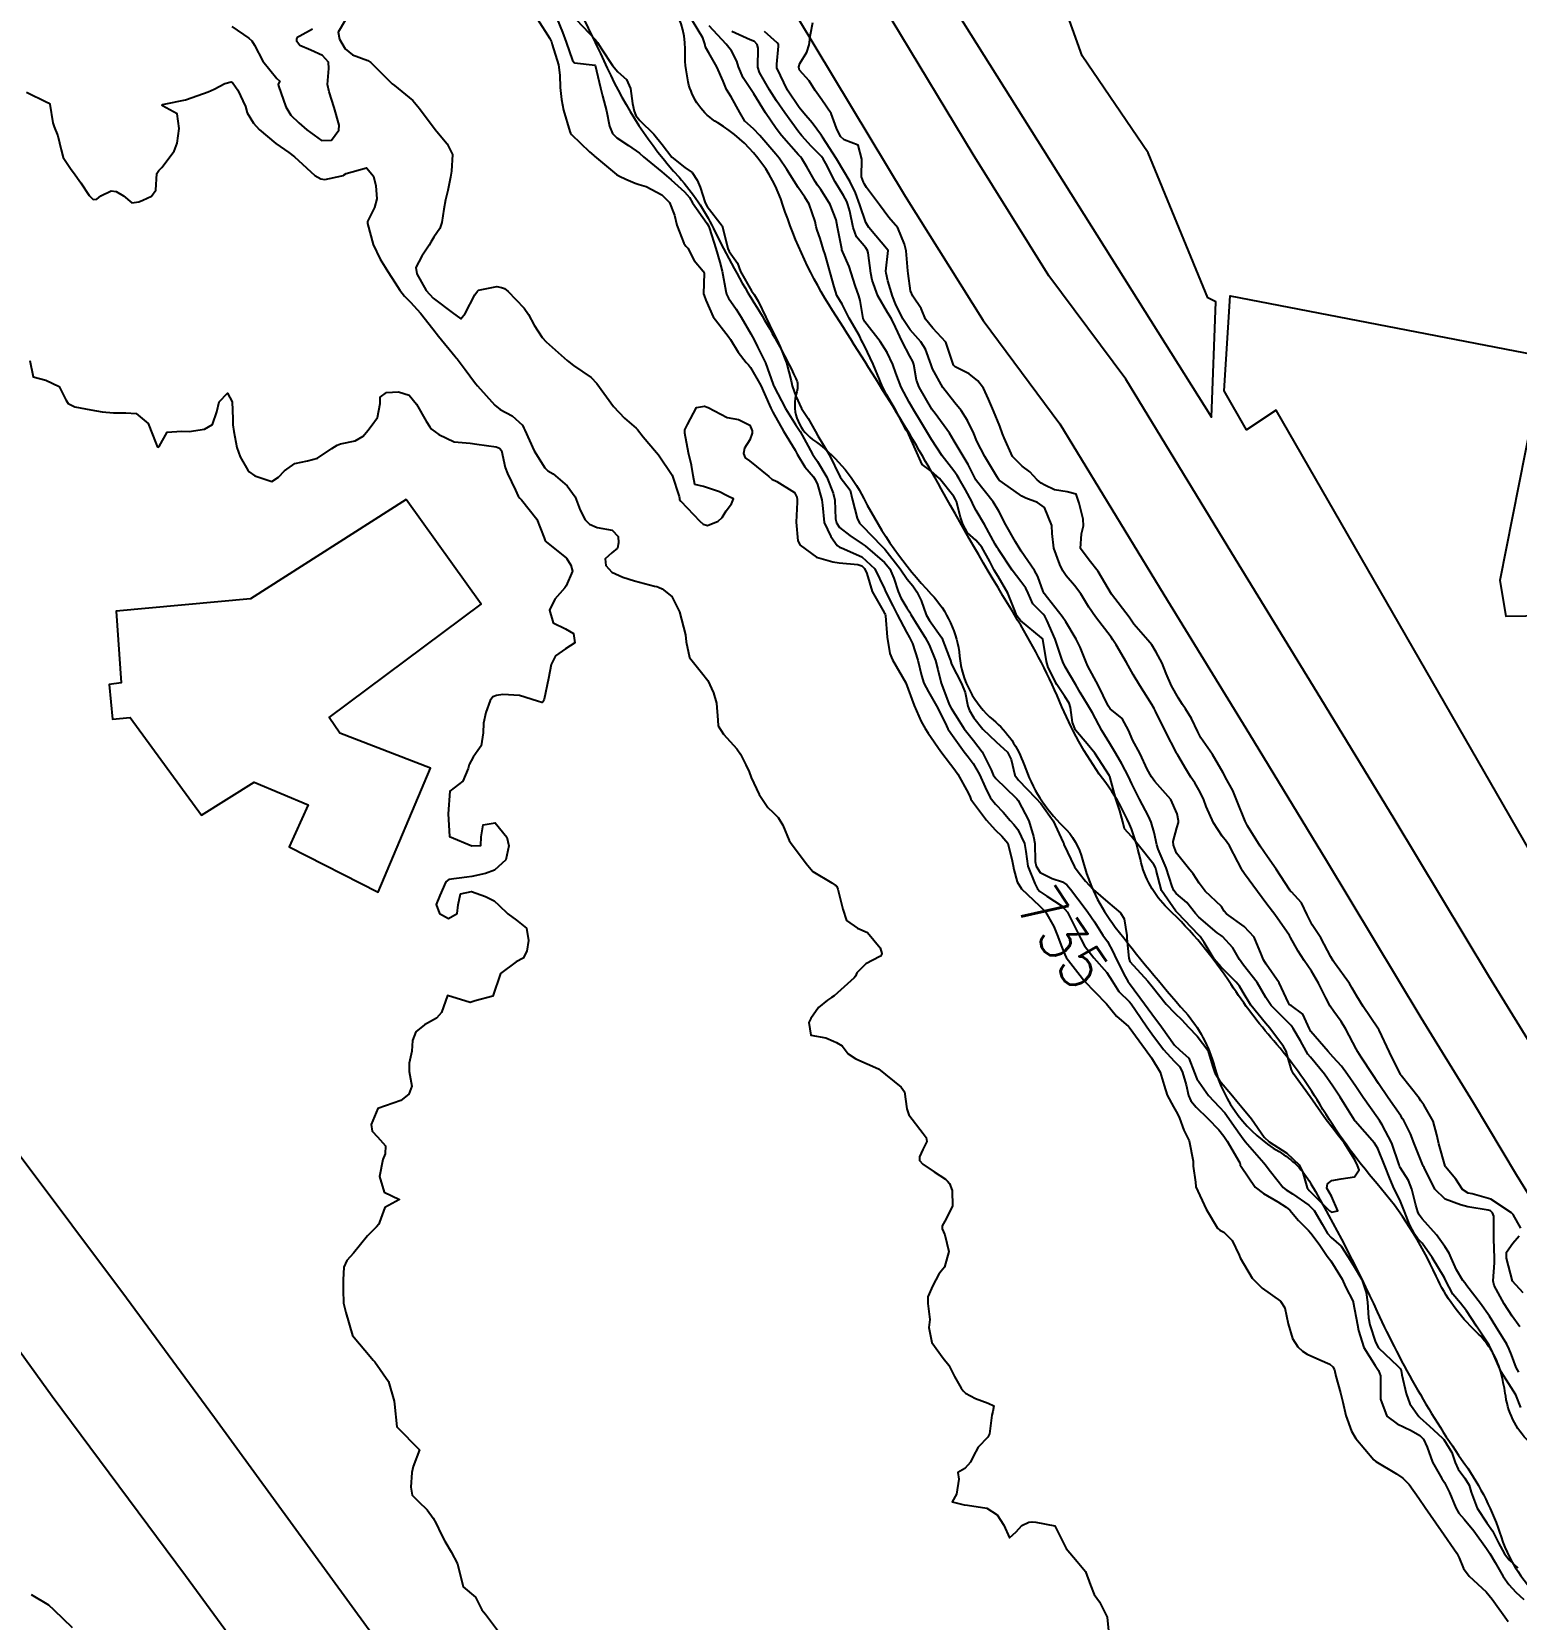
# Model space of a CAD drawing. Header units: metres. Extents: x 307586 to 320046, y 7427249 to 7434250.
# Drawn here: x 316871.3 to 317001.9, y 7432752.7 to 7432892.4 of the extents above; entities that cross this region are included whole.
import ezdxf
from ezdxf.enums import TextEntityAlignment as Align

# ---------------------------------------------------------------- set-up
doc = ezdxf.new("R2010")
doc.units = ezdxf.units.M
doc.header["$MEASUREMENT"] = 0
for name, color, linetype in [('Cotas', 45, 'Continuous'), ('Curvas de Nivel 1m', 11, 'Continuous'), ('Curvas de Nivel 5m', 15, 'Continuous'), ('Edificações', 30, 'Continuous'), ('Hidrografia', 140, 'Continuous'), ('Vias Primárias', 230, 'Continuous')]:
    doc.layers.add(name, color=color, linetype=linetype)
doc.styles.add('Style-STANDARD', font='STANDARD.shx')

msp = doc.modelspace()

# ---------------------------------------------------------------- linework, layer by layer
at = {"layer": 'Curvas de Nivel 1m', "flags": 128}
for points, elevation in [([(316915.77, 7432893.51), (316916.86, 7432891.79), (316916.99, 7432891.5), (316917.07, 7432891.28), (316917.61, 7432889.49), (316917.74, 7432888.58), (316917.77, 7432887.49), (316917.87, 7432886.42), (316918.05, 7432885.49), (316918.61, 7432883.63), (316918.67, 7432883.48), (316918.76, 7432883.36), (316920.35, 7432881.84), (316920.73, 7432881.49), (316920.77, 7432881.45), (316922.72, 7432879.84), (316922.97, 7432879.68), (316923.55, 7432879.42), (316924.37, 7432879.07), (316924.71, 7432878.96), (316925.32, 7432878.78), (316926.7, 7432878.05), (316927.37, 7432877.37), (316927.81, 7432876.24), (316928.03, 7432875.37), (316928.65, 7432873.8), (316928.83, 7432873.54), (316928.99, 7432873.35), (316929.56, 7432872.28), (316930.34, 7432871.33), (316930.42, 7432871.14), (316930.39, 7432869.33), (316930.44, 7432869.18), (316930.59, 7432868.79), (316931.23, 7432867.32), (316932.55, 7432865.62), (316932.76, 7432865.31), (316933.42, 7432864.19), (316934.13, 7432863.29), (316934.33, 7432863.09), (316934.52, 7432862.86), (316935.41, 7432861.27), (316936.19, 7432859.55), (316936.31, 7432859.26), (316936.47, 7432858.93), (316937.41, 7432857.25), (316938.43, 7432855.57), (316938.62, 7432855.24), (316939.3, 7432854.12), (316940.05, 7432853.22), (316940.2, 7432853.01), (316940.4, 7432852.55), (316940.8, 7432851.21), (316940.84, 7432850.74), (316940.99, 7432849.2), (316941.57, 7432847.97), (316942.13, 7432847.19), (316942.33, 7432847.05), (316942.53, 7432846.99), (316944.32, 7432846.18), (316945.45, 7432845.15), (316946.29, 7432843.38), (316946.38, 7432843.14), (316947.03, 7432841.89), (316947.43, 7432841.12), (316948.24, 7432839.57), (316948.5, 7432839.11), (316948.76, 7432838.57), (316949.25, 7432837.1), (316949.55, 7432835.74), (316949.77, 7432835.09), (316950.18, 7432834.33), (316950.87, 7432833.08), (316951.63, 7432831.59), (316951.89, 7432831.07), (316952.14, 7432830.68), (316953.32, 7432829.05), (316953.66, 7432828.6), (316954.1, 7432828), (316954.65, 7432827.03), (316955.16, 7432825.94), (316955.6, 7432825.02), (316956.06, 7432824.43), (316956.76, 7432823.72), (316957.35, 7432823), (316957.68, 7432822.63), (316958.04, 7432822.21), (316958.63, 7432820.98), (316958.73, 7432820.26), (316958.91, 7432818.98), (316959.52, 7432817.44), (316959.76, 7432816.97), (316959.97, 7432816.75), (316960.58, 7432816.34), (316961.95, 7432815.47), (316962.4, 7432814.94), (316962.92, 7432813.93), (316963.41, 7432812.93), (316963.57, 7432812.58), (316963.91, 7432811.96), (316964.73, 7432810.91), (316965.88, 7432809.63), (316966.34, 7432808.89), (316966.93, 7432807.95), (316967.85, 7432807.04), (316968.01, 7432806.87), (316968.4, 7432806.31), (316969.39, 7432804.85), (316969.82, 7432804.23), (316970.85, 7432802.84), (316971.79, 7432801.83), (316972.29, 7432801.33), (316972.54, 7432800.82), (316972.84, 7432799.74), (316973.05, 7432798.81), (316973.26, 7432798.32), (316973.74, 7432797.76), (316974.75, 7432796.79), (316975.72, 7432795.77), (316976.17, 7432795.22), (316976.47, 7432794.77), (316977.56, 7432792.87), (316977.61, 7432792.75), (316977.61, 7432792.68), (316977.68, 7432792.54), (316978.92, 7432790.74), (316979.65, 7432790.18), (316980.92, 7432789.44), (316981.64, 7432788.97), (316981.96, 7432788.71), (316982.74, 7432787.81), (316983.62, 7432786.92), (316983.82, 7432786.68), (316984.54, 7432785.73), (316985.27, 7432784.66), (316985.59, 7432784.26), (316986.59, 7432782.64), (316986.88, 7432781.96), (316987.54, 7432780.68), (316987.55, 7432780.63), (316987.92, 7432778.63), (316988.01, 7432778.12), (316988.49, 7432776.62), (316989.48, 7432775.04), (316989.78, 7432774.61), (316989.94, 7432774.13), (316989.94, 7432772.61), (316989.96, 7432772.08), (316990.5, 7432770.6), (316991.41, 7432769.9), (316992.65, 7432769.33), (316993.4, 7432768.9), (316993.74, 7432768.56), (316994.07, 7432767.87), (316994.54, 7432766.55), (316995.36, 7432765.1), (316995.58, 7432764.76), (316995.7, 7432764.53), (316996.02, 7432763.86), (316996.58, 7432762.52), (316996.85, 7432762.05), (316997.31, 7432761.51), (316998.15, 7432760.5), (316999.28, 7432758.94), (316999.58, 7432758.49), (317000.05, 7432757.7), (317000.76, 7432756.47), (317001.25, 7432755.79), (317001.87, 7432755.09), (317002.57, 7432754.45)], 734), ([(316917.51, 7432893.49), (316917.98, 7432892.37), (316918.3, 7432891.49), (316918.84, 7432889.85), (316919.01, 7432889.66), (316920.83, 7432889.45), (316921.3, 7432887.45), (316921.5, 7432886.75), (316921.83, 7432885.44), (316922.11, 7432884.09), (316922.38, 7432883.43), (316922.76, 7432883.06), (316923.77, 7432882.39), (316924.74, 7432881.7), (316925.11, 7432881.4), (316926.72, 7432880.08), (316927.52, 7432879.37), (316928.7, 7432878.3), (316929.14, 7432877.8), (316929.42, 7432877.35), (316930.67, 7432875.56), (316930.82, 7432875.33), (316930.91, 7432875.07), (316931.46, 7432873.32), (316931.82, 7432872.13), (316932.01, 7432871.32), (316932.35, 7432869.56), (316932.41, 7432869.31), (316932.59, 7432868.94), (316933.25, 7432867.97), (316933.7, 7432867.29), (316934.55, 7432865.81), (316934.82, 7432865.28), (316935.13, 7432864.68), (316935.82, 7432863.27), (316936.5, 7432861.36), (316936.54, 7432861.26), (316936.56, 7432861.2), (316937.59, 7432859.25), (316938.46, 7432857.85), (316938.71, 7432857.49), (316938.87, 7432857.23), (316939.4, 7432856.26), (316939.98, 7432855.22), (316940.15, 7432854.95), (316940.42, 7432854.59), (316941.22, 7432853.2), (316941.8, 7432851.79), (316941.93, 7432851.19), (316942, 7432849.55), (316942.07, 7432849.19), (316942.35, 7432848.78), (316943.24, 7432848.08), (316944.33, 7432847.35), (316944.59, 7432847.16), (316946.31, 7432845.69), (316946.76, 7432845.14), (316947.12, 7432844.31), (316947.5, 7432843.13), (316947.74, 7432842.59), (316948.27, 7432841.7), (316948.5, 7432841.34), (316948.63, 7432841.11), (316949.23, 7432840.12), (316949.87, 7432839.09), (316950.23, 7432838.44), (316950.8, 7432837.08), (316951.01, 7432836.27), (316951.28, 7432835.08), (316951.95, 7432833.29), (316952.06, 7432833.07), (316952.16, 7432832.89), (316952.86, 7432831.77), (316953.32, 7432831.05), (316954.13, 7432830.02), (316954.89, 7432829.03), (316955.68, 7432827.44), (316955.87, 7432827.02), (316956.09, 7432826.69), (316957.86, 7432824.99), (316957.96, 7432824.89), (316958.06, 7432824.76), (316958.99, 7432822.98), (316959.42, 7432821.59), (316959.52, 7432820.98), (316959.57, 7432819.4), (316959.64, 7432818.97), (316959.99, 7432818.43), (316961.06, 7432817.88), (316961.98, 7432817.6), (316962.36, 7432817.33), (316962.66, 7432816.94), (316963.95, 7432815.26), (316964.21, 7432814.92), (316964.77, 7432814.07), (316965.52, 7432812.9), (316965.92, 7432812.34), (316966.43, 7432811.42), (316966.66, 7432810.89), (316967.49, 7432809.27), (316967.71, 7432808.87), (316967.77, 7432808.77), (316967.87, 7432808.65), (316969.19, 7432806.86), (316969.84, 7432805.98), (316970.69, 7432804.84), (316971.81, 7432803.23), (316972.27, 7432802.82), (316973.08, 7432802.09), (316973.59, 7432800.8), (316973.78, 7432800.28), (316974.82, 7432798.79), (316975.74, 7432797.81), (316976.25, 7432797.28), (316976.61, 7432796.77), (316977.06, 7432796.09), (316977.72, 7432795.18), (316978.05, 7432794.75), (316979.69, 7432792.87), (316979.81, 7432792.73), (316980.28, 7432792.12), (316981.4, 7432790.71), (316981.66, 7432790.5), (316982.21, 7432790.15), (316983.64, 7432789.16), (316984.1, 7432788.68), (316984.82, 7432787.47), (316985.28, 7432786.66), (316985.61, 7432786.31), (316986.5, 7432785.55), (316987.08, 7432784.64), (316987.58, 7432783.85), (316988.32, 7432782.62), (316988.7, 7432781.47), (316988.81, 7432780.62), (316988.9, 7432779.24), (316989.01, 7432778.62), (316989.5, 7432777.09), (316989.78, 7432776.61), (316991.48, 7432775), (316991.67, 7432774.79), (316991.76, 7432774.59), (316991.84, 7432774.22), (316992.22, 7432772.58), (316992.53, 7432771.67), (316993.31, 7432770.56), (316993.42, 7432770.46), (316994.26, 7432769.7), (316995.39, 7432768.68), (316995.53, 7432768.54), (316996.24, 7432767.38), (316996.52, 7432766.52), (316996.78, 7432765.93), (316997.36, 7432765.12), (316997.74, 7432764.51), (316997.94, 7432763.91), (316998.47, 7432762.5), (316999.31, 7432761.2), (316999.8, 7432760.49), (317000.34, 7432759.43), (317000.85, 7432758.47), (317001.27, 7432757.95), (317002.04, 7432757.24)], 733), ([(316919.16, 7432893.48), (316920.86, 7432891.69), (316921.05, 7432891.45), (316921.41, 7432890.88), (316922.36, 7432889.43), (316922.83, 7432888.87), (316923.59, 7432888.19), (316923.94, 7432887.41), (316924.14, 7432886.07), (316924.27, 7432885.41), (316924.41, 7432885.03), (316924.77, 7432884.57), (316926, 7432883.39), (316926.75, 7432882.48), (316927.6, 7432881.37), (316928.72, 7432880.45), (316929.37, 7432880), (316929.82, 7432879.34), (316930.09, 7432878.72), (316930.51, 7432877.33), (316930.69, 7432877.02), (316932.02, 7432875.32), (316932.48, 7432873.47), (316932.52, 7432873.31), (316932.64, 7432873.07), (316933.36, 7432872.03), (316933.63, 7432871.29), (316934.6, 7432869.59), (316934.84, 7432869.28), (316935.18, 7432868.68), (316935.86, 7432867.27), (316936.55, 7432865.86), (316936.85, 7432865.26), (316937.11, 7432864.68), (316937.67, 7432863.25), (316938.08, 7432861.67), (316938.19, 7432861.24), (316938.49, 7432860.32), (316939.01, 7432859.23), (316939.59, 7432858.35), (316940.24, 7432857.21), (316940.45, 7432856.85), (316941.43, 7432855.2), (316942.4, 7432853.19), (316943.27, 7432852.06), (316943.5, 7432851.17), (316943.91, 7432849.61), (316944.09, 7432849.16), (316944.22, 7432849.03), (316944.35, 7432848.91), (316946.08, 7432847.14), (316946.33, 7432846.88), (316947.67, 7432845.13), (316948.29, 7432844.23), (316948.81, 7432843.63), (316949.15, 7432843.11), (316949.53, 7432842.35), (316949.98, 7432841.09), (316950.26, 7432840.6), (316951.36, 7432839.08), (316952.06, 7432837.23), (316952.1, 7432837.07), (316952.21, 7432836.74), (316953.07, 7432835.06), (316953.39, 7432834.27), (316953.64, 7432833.05), (316953.78, 7432832.66), (316954.15, 7432832.02), (316954.96, 7432831.03), (316956.13, 7432829.93), (316957.12, 7432829), (316957.46, 7432828.36), (316957.78, 7432826.99), (316958.09, 7432826.53), (316959.61, 7432824.97), (316960.06, 7432824.48), (316961.15, 7432822.96), (316962.02, 7432821.06), (316962.06, 7432820.99), (316962.07, 7432820.95), (316962.09, 7432820.89), (316963.03, 7432818.93), (316963.43, 7432818.37), (316963.98, 7432817.65), (316964.67, 7432816.91), (316965.96, 7432815.82), (316967.07, 7432814.88), (316967.39, 7432814.33), (316967.62, 7432812.87), (316967.64, 7432812.6), (316967.79, 7432810.87), (316967.9, 7432810.6), (316969.48, 7432808.85), (316969.87, 7432808.38), (316971.09, 7432806.84), (316971.85, 7432806.04), (316972.48, 7432805.46), (316973.06, 7432804.81), (316973.82, 7432804.03), (316974.76, 7432802.79), (316975.16, 7432801.41), (316975.36, 7432800.78), (316975.77, 7432800.11), (316976.94, 7432798.76), (316977.31, 7432798.31), (316977.74, 7432797.77), (316978.61, 7432796.74), (316979.72, 7432795.14), (316980.15, 7432794.73), (316981.7, 7432793.73), (316982.78, 7432792.69), (316983.09, 7432792.1), (316983.49, 7432790.68), (316983.66, 7432790.45), (316985.45, 7432788.66), (316985.63, 7432788.54), (316986.19, 7432788.65), (316985.65, 7432789.95), (316985.24, 7432790.66), (316985.3, 7432791.03), (316985.67, 7432791.31), (316986.5, 7432791.48), (316987.67, 7432791.63), (316988.06, 7432792.25), (316987.94, 7432792.63), (316987.69, 7432793.15), (316986.75, 7432794.64), (316986.29, 7432795.23), (316985.73, 7432795.96), (316985.18, 7432796.67), (316983.75, 7432798.68), (316982.3, 7432800.7), (316982.13, 7432801.05), (316981.8, 7432802.16), (316981.65, 7432802.71), (316981.41, 7432803.12), (316980.22, 7432804.73), (316979.84, 7432805.16), (316978.55, 7432806.74), (316977.86, 7432807.86), (316977.53, 7432808.42), (316977.26, 7432808.76), (316975.89, 7432810.13), (316975.31, 7432810.79), (316974.44, 7432812.27), (316974.07, 7432812.8), (316973.93, 7432812.95), (316972.13, 7432814.83), (316972.04, 7432814.92), (316971.95, 7432815.01), (316970.68, 7432816.84), (316970.21, 7432818.63), (316970.15, 7432818.85), (316970, 7432819.12), (316968.63, 7432820.86), (316968.03, 7432821.6), (316967.43, 7432822.27), (316967.29, 7432822.88), (316967.02, 7432823.85), (316966.67, 7432824.89), (316966.12, 7432826.87), (316966.11, 7432826.9), (316966.09, 7432826.93), (316964.81, 7432828.91), (316964.13, 7432829.75), (316963.12, 7432830.94), (316962.84, 7432831.63), (316962.67, 7432832.94), (316962.54, 7432833.32), (316962.17, 7432833.9), (316961.46, 7432834.96), (316960.72, 7432836.45), (316960.56, 7432836.97), (316960.25, 7432838.96), (316960.23, 7432838.99), (316960.13, 7432839.08), (316958.26, 7432840.6), (316957.94, 7432841), (316957.74, 7432841.53), (316957.16, 7432843.01), (316956.3, 7432844.47), (316955.95, 7432845.02), (316955.57, 7432845.77), (316954.86, 7432847.03), (316954.34, 7432847.65), (316953.61, 7432848.31), (316953.2, 7432849.06), (316952.99, 7432849.69), (316952.64, 7432851.07), (316952.56, 7432851.25), (316952.39, 7432851.51), (316951.15, 7432853.08), (316950.41, 7432853.73), (316949.63, 7432854.32), (316949.27, 7432855.11), (316948.45, 7432856.95), (316948.35, 7432857.12), (316948.22, 7432857.35), (316947.26, 7432859.13), (316946.49, 7432860.47), (316946.14, 7432861.14), (316945.87, 7432861.79), (316945.32, 7432863.15), (316944.54, 7432864.77), (316944.39, 7432865.01), (316944.32, 7432865.16), (316944.09, 7432865.63), (316943.19, 7432867.18), (316942.99, 7432867.6), (316942.59, 7432868.41), (316942.1, 7432869.19), (316941.86, 7432869.94), (316941.52, 7432871.2), (316941.07, 7432872.78), (316940.95, 7432873.21), (316940.65, 7432874.21), (316940.37, 7432874.93), (316940.28, 7432875.22), (316940.19, 7432875.69), (316939.67, 7432877.23), (316939.3, 7432877.84), (316938.71, 7432878.7), (316938.35, 7432879.24), (316937.7, 7432880.28), (316937.04, 7432881.26), (316936.75, 7432881.63), (316935.33, 7432883.27), (316934.77, 7432883.84), (316934.02, 7432884.53), (316933.56, 7432885.3), (316932.8, 7432886.67), (316932.41, 7432887.31), (316932.11, 7432888.03), (316931.54, 7432889.32), (316930.85, 7432890.55), (316930.55, 7432891.03), (316930.5, 7432891.34), (316930.33, 7432891.87), (316929.41, 7432893.35)], 732), ([(317002.31, 7432771.34), (317001.85, 7432772.46), (317001.45, 7432773.1), (317000.56, 7432774.48), (316999.83, 7432776.15), (316999.69, 7432776.49), (316999.5, 7432776.83), (316998.41, 7432778.5), (316997.53, 7432779.85), (316996.98, 7432780.52), (316996.33, 7432781.31), (316995.68, 7432782.54), (316995.57, 7432782.76), (316994.51, 7432784.55), (316993.61, 7432785.8), (316993.24, 7432786.2), (316992.98, 7432786.57), (316992.51, 7432787.46), (316992.07, 7432788.58), (316991.65, 7432789.61), (316991.16, 7432790.6), (316990.78, 7432791.49), (316990.33, 7432792.6), (316989.71, 7432794.14), (316989.43, 7432794.61), (316987.73, 7432796.55), (316987.69, 7432796.59), (316987.66, 7432796.63), (316986.92, 7432797.81), (316986.4, 7432798.65), (316985.77, 7432799.63), (316985.02, 7432800.67), (316983.8, 7432802.16), (316983.56, 7432802.45), (316983.42, 7432802.69), (316982.9, 7432803.61), (316982.26, 7432804.7), (316982.09, 7432804.96), (316981.84, 7432805.21), (316980.33, 7432806.73), (316979.86, 7432807.43), (316979.09, 7432808.74), (316977.9, 7432810.26), (316977.54, 7432810.76), (316976.95, 7432811.8), (316976.04, 7432812.78), (316975.92, 7432812.87), (316975.59, 7432813.12), (316973.95, 7432814.5), (316973.67, 7432814.8), (316972.92, 7432815.77), (316971.97, 7432816.57), (316971.75, 7432816.83), (316971.63, 7432817.18), (316971.09, 7432818.84), (316970.39, 7432820.47), (316970.26, 7432820.85), (316970.03, 7432821.95), (316969.78, 7432822.85), (316969.54, 7432823.37), (316968.73, 7432824.86), (316968.08, 7432826.22), (316967.78, 7432826.87), (316967.19, 7432827.97), (316966.67, 7432828.89), (316966.13, 7432829.78), (316965.43, 7432830.91), (316964.62, 7432832.46), (316964.35, 7432832.92), (316964.17, 7432833.2), (316963.52, 7432834.27), (316963.13, 7432834.94), (316962.21, 7432836.52), (316961.99, 7432836.95), (316961.88, 7432837.29), (316961.33, 7432838.96), (316960.6, 7432840.62), (316960.42, 7432840.97), (316960.26, 7432841.15), (316959.36, 7432842.07), (316958.94, 7432842.99), (316958.74, 7432843.44), (316958.29, 7432844.01), (316957.53, 7432845.01), (316956.33, 7432846.83), (316956.21, 7432847.02), (316956.04, 7432847.32), (316955.1, 7432849.03), (316954.37, 7432850.28), (316954.1, 7432850.77), (316953.98, 7432851.05), (316953.44, 7432852.1), (316952.87, 7432853.06), (316952.7, 7432853.36), (316952.41, 7432853.75), (316951.37, 7432855.08), (316950.44, 7432856.51), (316950.09, 7432857.1), (316949.48, 7432858.12), (316948.89, 7432859.11), (316948.48, 7432859.81), (316947.77, 7432861.13), (316947.3, 7432862.35), (316947.03, 7432863.13), (316946.53, 7432864.16), (316945.91, 7432865.15), (316944.57, 7432866.87), (316944.44, 7432867.16), (316944.16, 7432868.74), (316944.04, 7432869.17), (316943.72, 7432870.06), (316943.38, 7432871.18), (316943.2, 7432871.75), (316942.64, 7432873), (316942.56, 7432873.19), (316942.54, 7432873.3), (316942.18, 7432875.19), (316942.04, 7432875.83), (316941.52, 7432877.2), (316940.71, 7432878.5), (316940.4, 7432878.9), (316940.19, 7432879.22), (316939.46, 7432880.5), (316939.02, 7432881.24), (316938.9, 7432881.39), (316938.75, 7432881.55), (316937.25, 7432883.26), (316936.77, 7432883.88), (316935.84, 7432885.27), (316934.81, 7432886.92), (316934.56, 7432887.28), (316933.87, 7432888.34), (316933.47, 7432889.3), (316933.32, 7432889.79), (316932.85, 7432890.71), (316932.38, 7432891.31), (316930.88, 7432892.91)], 733), ([(317002.13, 7432774.46), (317001.89, 7432774.88), (317001.49, 7432775.97), (317001.28, 7432776.47), (317001.06, 7432776.91), (317000.1, 7432778.48), (316999.53, 7432779.38), (316998.76, 7432780.5), (316997.56, 7432782.05), (316997.36, 7432782.31), (316997.21, 7432782.52), (316996.65, 7432783.45), (316996.16, 7432784.53), (316995.98, 7432784.92), (316995.6, 7432785.51), (316994.87, 7432786.55), (316993.63, 7432787.94), (316993.36, 7432788.29), (316993.24, 7432788.57), (316993.05, 7432789.16), (316992.7, 7432790.57), (316992.42, 7432791.32), (316991.68, 7432792.47), (316991.62, 7432792.59), (316991.58, 7432792.69), (316990.96, 7432794.6), (316990.11, 7432796.23), (316989.87, 7432796.61), (316989.73, 7432796.81), (316988.43, 7432798.62), (316987.77, 7432799.58), (316987.06, 7432800.64), (316986.52, 7432801.38), (316985.8, 7432802.18), (316985.35, 7432802.66), (316983.83, 7432804.43), (316983.71, 7432804.68), (316983.12, 7432805.97), (316982.09, 7432806.71), (316981.94, 7432806.79), (316981.86, 7432806.96), (316981.03, 7432808.72), (316979.9, 7432810.36), (316979.65, 7432810.73), (316979.47, 7432811.17), (316978.82, 7432812.74), (316977.94, 7432813.68), (316976.4, 7432814.77), (316976.19, 7432815.01), (316975.96, 7432815.43), (316974.53, 7432816.79), (316973.98, 7432817.47), (316973.47, 7432818.29), (316973.06, 7432818.81), (316972.01, 7432820.11), (316971.74, 7432820.83), (316971.72, 7432821.14), (316972.04, 7432822.35), (316972.18, 7432822.83), (316972.18, 7432822.96), (316972.05, 7432823.59), (316971.49, 7432824.84), (316970.09, 7432826.43), (316969.79, 7432826.85), (316969.43, 7432827.52), (316968.8, 7432828.86), (316968.13, 7432830.09), (316967.81, 7432830.88), (316967.23, 7432831.96), (316966.16, 7432832.83), (316966.09, 7432832.9), (316965.98, 7432833.08), (316965.11, 7432834.91), (316964.21, 7432836.56), (316964.05, 7432836.92), (316963.53, 7432838.24), (316963.16, 7432838.94), (316962.26, 7432840.47), (316961.94, 7432840.95), (316960.66, 7432842.58), (316960.36, 7432842.97), (316960.28, 7432843.14), (316959.79, 7432844.47), (316959.49, 7432844.98), (316958.33, 7432846.68), (316958.14, 7432847), (316957.83, 7432847.52), (316956.97, 7432849.01), (316956.37, 7432850.21), (316955.88, 7432851.02), (316954.4, 7432852.87), (316954.33, 7432852.97), (316954.3, 7432853.04), (316953.67, 7432854.31), (316953.23, 7432855.06), (316952.44, 7432856.38), (316952.01, 7432857.07), (316950.75, 7432858.81), (316950.54, 7432859.09), (316950.47, 7432859.18), (316949.36, 7432861.11), (316949.13, 7432861.74), (316948.88, 7432863.11), (316948.79, 7432863.38), (316948.53, 7432863.86), (316947.86, 7432865.13), (316947.28, 7432866.41), (316946.91, 7432867.14), (316946.58, 7432867.68), (316945.73, 7432869.15), (316945.23, 7432870.54), (316945.1, 7432871.16), (316944.86, 7432872.94), (316944.8, 7432873.16), (316944.65, 7432873.37), (316943.83, 7432874.35), (316943.54, 7432875.18), (316943.25, 7432876.62), (316943.09, 7432877.18), (316942.98, 7432877.47), (316942.7, 7432877.99), (316941.96, 7432879.2), (316941.14, 7432880.8), (316940.91, 7432881.21), (316940.75, 7432881.43), (316939.86, 7432882.33), (316939.02, 7432883.24), (316938.91, 7432883.38), (316938.77, 7432883.56), (316937.53, 7432885.25), (316936.8, 7432886.3), (316936.18, 7432887.27), (316935.29, 7432888.81), (316935.15, 7432889.28), (316935.18, 7432890.94), (316935.11, 7432891.28), (316934.86, 7432891.53), (316934.47, 7432891.67), (316932.87, 7432892.41)], 734), ([(317002.29, 7432787.13), (317001.63, 7432788.33), (317001.49, 7432788.47), (316999.65, 7432789.68), (316998.02, 7432790.14), (316997.66, 7432790.22), (316997.18, 7432790.52), (316996.59, 7432791.45), (316995.68, 7432792.51), (316995.66, 7432792.54), (316995.65, 7432792.58), (316995.09, 7432794.55), (316994.92, 7432795.35), (316994.6, 7432796.55), (316993.75, 7432797.97), (316993.51, 7432798.32), (316993.35, 7432798.57), (316991.78, 7432800.55), (316991.76, 7432800.59), (316991.72, 7432800.66), (316990.75, 7432802.6), (316989.83, 7432804.54), (316989.79, 7432804.61), (316989.72, 7432804.73), (316988.44, 7432806.62), (316987.86, 7432807.53), (316987.47, 7432808.24), (316987.23, 7432808.64), (316985.9, 7432810.48), (316985.78, 7432810.66), (316985.58, 7432810.99), (316984.69, 7432812.67), (316983.94, 7432813.81), (316983.5, 7432814.69), (316983.01, 7432815.74), (316982.11, 7432816.71), (316982.03, 7432816.77), (316981.97, 7432816.86), (316980.77, 7432818.72), (316980.01, 7432819.8), (316979.37, 7432820.74), (316978.25, 7432822.54), (316978.12, 7432822.75), (316978.05, 7432822.93), (316977.32, 7432824.76), (316976.95, 7432825.64), (316976.32, 7432826.78), (316976.24, 7432826.92), (316976.1, 7432827.19), (316975.18, 7432828.79), (316974.13, 7432830.26), (316973.87, 7432830.8), (316973.32, 7432831.98), (316972.78, 7432832.82), (316972.54, 7432833.2), (316972.17, 7432833.75), (316971.57, 7432834.84), (316971.1, 7432835.94), (316970.74, 7432836.84), (316970.22, 7432837.8), (316969.82, 7432838.45), (316969.48, 7432838.86), (316968.25, 7432840.27), (316967.82, 7432840.88), (316966.28, 7432842.9), (316965.12, 7432844.91), (316964.32, 7432845.91), (316963.55, 7432846.93), (316963.64, 7432848.22), (316963.82, 7432848.93), (316963.79, 7432849.5), (316963.44, 7432850.93), (316963.16, 7432851.71), (316962.39, 7432851.92), (316961.27, 7432852.08), (316960.4, 7432852.5), (316960.1, 7432852.67), (316959.73, 7432852.98), (316959.1, 7432853.68), (316958.41, 7432854.18), (316957.57, 7432855.01), (316956.82, 7432856.65), (316956.69, 7432857.02), (316956.46, 7432857.68), (316955.9, 7432859.03), (316955.46, 7432860.06), (316955.02, 7432861.03), (316954.51, 7432861.68), (316953.75, 7432862.29), (316952.52, 7432862.92), (316952.38, 7432863.07), (316952.29, 7432863.31), (316951.69, 7432865.08), (316950.56, 7432866.3), (316949.9, 7432867.1), (316949.52, 7432868.04), (316948.81, 7432869.12), (316948.6, 7432869.61), (316948.38, 7432871.12), (316948.37, 7432871.37), (316948.22, 7432873.12), (316948.07, 7432873.7), (316947.49, 7432875.13), (316946.68, 7432876.06), (316945.86, 7432877.15), (316944.71, 7432878.68), (316944.54, 7432878.99), (316944.46, 7432879.16), (316944.27, 7432879.62), (316944.32, 7432881.17), (316944, 7432882.42), (316942.76, 7432882.87), (316942.42, 7432883.19), (316942.07, 7432883.9), (316941.61, 7432885.2), (316940.8, 7432886.41), (316940.2, 7432887.22), (316939.68, 7432888.08), (316938.83, 7432889.01), (316938.76, 7432889.24), (316938.76, 7432889.31), (316938.84, 7432889.61), (316939.48, 7432890.6), (316939.66, 7432891.23), (316939.79, 7432892.15), (316940, 7432893.22)], 736), ([(316870.79, 7432887.09), (316872.6, 7432886.21), (316872.78, 7432886.11), (316872.83, 7432886.08), (316872.85, 7432886.03), (316873.11, 7432884.37), (316873.22, 7432884.02), (316873.55, 7432883.22), (316873.86, 7432882.01), (316874.04, 7432881.32), (316874.72, 7432880.27), (316874.95, 7432880), (316875.58, 7432879.11), (316876.32, 7432877.98), (316876.68, 7432877.63), (316877, 7432877.65), (316877.33, 7432877.97), (316878.25, 7432878.41), (316878.69, 7432878.33), (316879.35, 7432877.95), (316880.07, 7432877.33), (316880.68, 7432877.42), (316881.03, 7432877.57), (316881.81, 7432877.92), (316882.17, 7432878.44), (316882.27, 7432879.91), (316882.45, 7432880.18), (316882.72, 7432880.45), (316883.79, 7432881.89), (316884.05, 7432882.58), (316884.23, 7432883.89), (316884.05, 7432885.17), (316882.78, 7432885.86), (316882.73, 7432885.91), (316882.73, 7432885.97), (316882.78, 7432886), (316882.9, 7432886.02), (316884.79, 7432886.39), (316885.88, 7432886.78), (316886.8, 7432887.12), (316887.31, 7432887.35), (316888.26, 7432887.85), (316888.81, 7432888), (316888.92, 7432887.94), (316889, 7432887.84), (316889.39, 7432887.24), (316890.06, 7432885.82), (316890.23, 7432885.27), (316890.77, 7432884.36), (316891.27, 7432883.8), (316892.74, 7432882.55), (316893.88, 7432881.77), (316894.37, 7432881.4), (316894.73, 7432881.06), (316896.16, 7432879.75), (316896.71, 7432879.45), (316897.04, 7432879.4), (316898.56, 7432879.72), (316898.69, 7432879.75), (316898.71, 7432879.76), (316898.92, 7432879.93), (316900.72, 7432880.41), (316901.34, 7432879.68), (316901.55, 7432878.83), (316901.62, 7432877.68), (316901.43, 7432876.94), (316900.82, 7432875.69), (316900.82, 7432875.53), (316901.3, 7432873.68), (316901.92, 7432872.38), (316902.36, 7432871.67), (316902.61, 7432871.29), (316903.24, 7432870.3), (316903.66, 7432869.65), (316904.07, 7432869.13), (316904.58, 7432868.6), (316905.46, 7432867.63), (316906.55, 7432866.24), (316907.05, 7432865.61), (316908.53, 7432863.81), (316908.62, 7432863.7), (316908.7, 7432863.6), (316909.41, 7432862.68), (316910.23, 7432861.57), (316910.34, 7432861.42), (316910.49, 7432861.23), (316912, 7432859.55), (316912.47, 7432859.17), (316913.54, 7432858.61), (316914.46, 7432857.77), (316914.57, 7432857.52), (316914.64, 7432857.33), (316915.48, 7432855.51), (316916.41, 7432854.01), (316916.67, 7432853.76), (316917.15, 7432853.49), (316918.39, 7432852.43), (316919.07, 7432851.46), (316919.53, 7432850.29), (316919.95, 7432849.45), (316920.35, 7432849.07), (316921.02, 7432848.77), (316922.34, 7432848.53), (316922.88, 7432847.97), (316922.91, 7432847.42), (316922.8, 7432846.95), (316922.32, 7432846.55), (316921.73, 7432846.02), (316921.78, 7432845.44), (316922.3, 7432844.85), (316923.29, 7432844.41), (316924.29, 7432844.09), (316926.06, 7432843.61), (316926.28, 7432843.57), (316926.43, 7432843.53), (316926.74, 7432843.37), (316927.6, 7432842.69), (316928.26, 7432841.35), (316928.79, 7432839.34), (316928.85, 7432838.72), (316929.14, 7432837.34), (316930.19, 7432836.02), (316930.75, 7432835.32), (316931.25, 7432834.24), (316931.52, 7432833.32), (316931.64, 7432831.82), (316931.68, 7432831.31), (316932.13, 7432830.59), (316933.32, 7432829.29), (316933.64, 7432828.82), (316934.1, 7432827.89), (316934.39, 7432827.28), (316934.57, 7432826.79), (316935.26, 7432825.27), (316936.05, 7432824.13), (316936.5, 7432823.71), (316936.96, 7432823.25), (316937.37, 7432822.58), (316937.91, 7432821.23), (316938.02, 7432821.05), (316939.42, 7432819.22), (316939.99, 7432818.51), (316941.66, 7432817.51), (316941.97, 7432817.32), (316942.05, 7432817.27), (316942.11, 7432817.19), (316942.2, 7432816.96), (316942.65, 7432815.18), (316942.95, 7432814.19), (316943.93, 7432813.53), (316944.82, 7432813.15), (316945.91, 7432811.8), (316946.07, 7432811.3), (316946.03, 7432811.14), (316945.98, 7432811.06), (316945.9, 7432811.02), (316944.66, 7432810.38), (316943.88, 7432809.6), (316943.74, 7432809.3), (316943.63, 7432809.16), (316941.86, 7432807.56), (316941.64, 7432807.41), (316941.29, 7432807.2), (316940.51, 7432806.53), (316939.83, 7432805.57), (316939.7, 7432805.34), (316939.65, 7432805.21), (316939.81, 7432804.12), (316941.14, 7432803.87), (316941.81, 7432803.59), (316942.09, 7432803.47), (316942.57, 7432803.18), (316943.1, 7432802.48), (316943.79, 7432802.02), (316945.78, 7432801.14), (316947.76, 7432799.54), (316948.06, 7432799.11), (316948.26, 7432797.63), (316948.44, 7432797.1), (316949.71, 7432795.45), (316949.96, 7432795.09), (316950.02, 7432794.76), (316949.69, 7432794.04), (316949.38, 7432793.4), (316949.39, 7432793.09), (316949.68, 7432792.75), (316950.67, 7432792.08), (316951.67, 7432791.44), (316951.86, 7432791.27), (316952.02, 7432791.06), (316952.27, 7432790.44), (316952.3, 7432789.06), (316951.62, 7432787.74), (316951.37, 7432787.32), (316951.38, 7432787.07), (316951.6, 7432786.54), (316951.96, 7432785.06), (316951.57, 7432783.7), (316951.3, 7432783.34), (316951.09, 7432783.07), (316950.55, 7432782.08), (316950.12, 7432781.08), (316950.12, 7432780.5), (316950.28, 7432779.08), (316950.21, 7432778.38), (316950.46, 7432777.08), (316951.47, 7432775.68), (316951.95, 7432775.06), (316952.46, 7432774.07), (316953.06, 7432773.05), (316953.22, 7432772.82), (316953.44, 7432772.61), (316954.32, 7432772.14), (316955.43, 7432771.72), (316955.91, 7432771.5), (316955.83, 7432771.01), (316955.76, 7432770.67), (316955.55, 7432769.02), (316955.39, 7432768.73), (316954.55, 7432767.86), (316954.12, 7432767.03), (316953.87, 7432766.53), (316953.36, 7432765.97), (316952.76, 7432765.64), (316952.84, 7432765.05), (316952.65, 7432763.73), (316952.26, 7432763.05), (316953.32, 7432762.78), (316953.6, 7432762.75), (316955.32, 7432762.48), (316956.23, 7432761.92), (316956.8, 7432761), (316957.29, 7432759.89), (316957.88, 7432760.4), (316958.4, 7432760.98), (316959.01, 7432761.26), (316959.31, 7432761.3), (316959.61, 7432761.27), (316961.3, 7432760.94), (316962.29, 7432758.93), (316963.26, 7432757.81), (316964, 7432756.91), (316964.44, 7432755.71), (316964.76, 7432754.9), (316965.22, 7432754.24), (316965.91, 7432752.89), (316966.01, 7432751.7)], 736), ([(316871.09, 7432863.47), (316871.38, 7432862.04), (316872.49, 7432861.74), (316873.66, 7432861.18), (316874.25, 7432860), (316874.47, 7432859.69), (316875.06, 7432859.4), (316876.46, 7432859.12), (316877.45, 7432858.95), (316878.46, 7432858.85), (316879.54, 7432858.86), (316880.46, 7432858.8), (316881.52, 7432857.92), (316882.21, 7432856.13), (316882.31, 7432855.91), (316882.42, 7432855.85), (316882.47, 7432855.91), (316883.17, 7432857.17), (316884.44, 7432857.24), (316885.11, 7432857.21), (316886.45, 7432857.44), (316887.18, 7432857.85), (316887.56, 7432858.94), (316887.76, 7432859.84), (316888.48, 7432860.6), (316888.91, 7432859.83), (316888.96, 7432858.33), (316888.96, 7432857.82), (316889.04, 7432857.23), (316889.31, 7432855.82), (316889.6, 7432855), (316890.29, 7432853.81), (316890.4, 7432853.67), (316890.89, 7432853.31), (316892.39, 7432852.81), (316892.97, 7432853.2), (316893.49, 7432853.77), (316894.41, 7432854.42), (316895.53, 7432854.63), (316896.41, 7432854.88), (316897.67, 7432855.72), (316898.13, 7432856.01), (316898.43, 7432856.13), (316899.72, 7432856.41), (316900.44, 7432856.81), (316900.83, 7432857.3), (316901.13, 7432857.68), (316901.68, 7432858.46), (316901.92, 7432859.68), (316901.92, 7432860.24), (316902.48, 7432860.64), (316903.54, 7432860.71), (316904.48, 7432860.43), (316905.11, 7432859.63), (316905.97, 7432858.12), (316906.28, 7432857.62), (316906.45, 7432857.43), (316907.09, 7432856.96), (316908.43, 7432856.32), (316909.83, 7432856.18), (316910.43, 7432856.12), (316912.12, 7432855.86), (316912.43, 7432855.76), (316912.6, 7432855.55), (316912.93, 7432854.06), (316913.12, 7432853.54), (316913.84, 7432852.07), (316914.06, 7432851.52), (316914.2, 7432851.36), (316914.37, 7432851.21), (316915.71, 7432849.51), (316916.34, 7432847.87), (316916.44, 7432847.6), (316916.53, 7432847.5), (316918.31, 7432846.08), (316918.7, 7432845.47), (316918.84, 7432844.92), (316918.28, 7432843.63), (316918.16, 7432843.47), (316917.29, 7432842.47), (316916.82, 7432841.49), (316917.14, 7432840.38), (316918.24, 7432839.85), (316918.95, 7432839.46), (316919.04, 7432838.64), (316918.22, 7432838.11), (316917.34, 7432837.48), (316916.96, 7432836.73), (316916.75, 7432835.49), (316916.34, 7432833.68), (316916.28, 7432833.5), (316916.23, 7432833.43), (316916.16, 7432833.39), (316915.77, 7432833.5), (316914.17, 7432833.99), (316912.72, 7432834.09), (316912.17, 7432834), (316911.85, 7432833.87), (316911.59, 7432833.56), (316911.22, 7432832.49), (316911.01, 7432831.56), (316910.98, 7432830.7), (316910.82, 7432829.56), (316910.53, 7432829.14), (316910.1, 7432828.58), (316909.76, 7432827.91), (316909.66, 7432827.57), (316909.2, 7432826.46), (316908.06, 7432825.59), (316907.91, 7432823.59), (316908.01, 7432821.59), (316910, 7432820.76), (316910.77, 7432820.8), (316910.81, 7432821.56), (316910.98, 7432822.61), (316912.03, 7432822.79), (316913.06, 7432821.53), (316913.24, 7432820.76), (316912.99, 7432819.54), (316911.98, 7432818.63), (316911.19, 7432818.34), (316909.98, 7432818.07), (316909.56, 7432818), (316907.97, 7432817.79), (316907.69, 7432817.59), (316907.16, 7432816.39), (316906.84, 7432815.61), (316907.13, 7432814.8), (316907.93, 7432814.38), (316908.71, 7432814.81), (316908.8, 7432815.58), (316908.98, 7432816.55), (316909.96, 7432816.74), (316911.19, 7432816.32), (316911.95, 7432815.92), (316912.37, 7432815.54), (316913.17, 7432814.77), (316913.93, 7432814.23), (316914.79, 7432813.51), (316914.98, 7432812.44), (316914.84, 7432811.51), (316914.51, 7432810.89), (316913.88, 7432810.55), (316912.5, 7432809.54), (316911.85, 7432807.55), (316910.29, 7432807.12), (316909.84, 7432806.97), (316907.85, 7432807.59), (316907.33, 7432806.1), (316906.87, 7432805.6), (316905.82, 7432805.02), (316905.05, 7432804.39), (316904.77, 7432803.63), (316904.71, 7432802.71), (316904.46, 7432801.63), (316904.48, 7432800.91), (316904.71, 7432799.63), (316904.45, 7432798.92), (316903.74, 7432798.35), (316901.73, 7432797.67), (316901.13, 7432796.26), (316901.23, 7432795.67), (316901.7, 7432795.17), (316902.39, 7432794.36), (316902.36, 7432793.66), (316902.17, 7432793.17), (316901.87, 7432791.67), (316902.28, 7432790.3), (316903.63, 7432789.64), (316902.32, 7432788.96), (316901.86, 7432787.66), (316901.8, 7432787.47), (316901.61, 7432787.24), (316900.81, 7432786.45), (316900.2, 7432785.68), (316899.58, 7432784.93), (316898.99, 7432784.28), (316898.72, 7432783.7), (316898.66, 7432782.59), (316898.67, 7432781.7), (316898.7, 7432780.52), (316898.9, 7432779.7), (316899.49, 7432777.69), (316901.2, 7432775.66), (316901.32, 7432775.52), (316901.46, 7432775.36), (316902.66, 7432773.65), (316903.15, 7432771.91), (316903.18, 7432771.64), (316903.39, 7432769.64), (316905.37, 7432767.62), (316904.82, 7432766.16), (316904.7, 7432765.63), (316904.63, 7432764.33), (316904.73, 7432763.63), (316905.31, 7432763.08), (316906.05, 7432762.35), (316906.6, 7432761.6), (316906.85, 7432761.15), (316907.28, 7432760.2), (316907.62, 7432759.59), (316908.18, 7432758.66), (316908.72, 7432757.58), (316909.22, 7432755.57), (316910.32, 7432754.66), (316910.87, 7432753.54), (316911.02, 7432753.36), (316911.2, 7432753.17), (316912.41, 7432751.53)], 737), ([(317002.52, 7432781.43), (317001.56, 7432782.47), (317001.03, 7432784.48), (317001.05, 7432785.02), (317001.61, 7432785.81), (317002.16, 7432786.46)], 736), ([(316871.21, 7432754.9), (316872.75, 7432754), (316873.2, 7432753.56), (316874.83, 7432751.98)], 738)]:
    msp.add_lwpolyline(points, dxfattribs=dict(at, elevation=elevation))
at = {"layer": 'Curvas de Nivel 5m', "elevation": 735, "flags": 128}
for points in [[(316888.87, 7432892.85), (316890.37, 7432891.82), (316890.62, 7432891.58), (316890.85, 7432891.22), (316891.61, 7432889.8), (316892.82, 7432888.29), (316893.08, 7432888.05), (316892.96, 7432887.79), (316892.98, 7432887.62), (316893.63, 7432885.78), (316894.06, 7432885.06), (316894.77, 7432884.38), (316895.47, 7432883.75), (316896.75, 7432882.82), (316897.63, 7432882.85), (316898.28, 7432883.72), (316898.31, 7432884.18), (316897.88, 7432885.73), (316897.44, 7432887.1), (316897.3, 7432887.74), (316897.4, 7432889.16), (316897.38, 7432889.73), (316896.84, 7432890.29), (316895.82, 7432890.77), (316894.85, 7432891.18), (316894.6, 7432891.52), (316894.58, 7432891.76), (316894.67, 7432891.95), (316894.86, 7432892.04), (316895.96, 7432892.66)], [(316898.88, 7432893.45), (316898.22, 7432892.37), (316898.33, 7432891.73), (316898.84, 7432890.9), (316899.5, 7432890.37), (316900.83, 7432889.86), (316901.09, 7432889.69), (316902.82, 7432887.95), (316902.97, 7432887.82), (316903.19, 7432887.66), (316904.79, 7432886.35), (316905.39, 7432885.63), (316906.76, 7432883.8), (316906.91, 7432883.62), (316907.81, 7432882.54), (316908.29, 7432881.6), (316908.19, 7432880.14), (316908.12, 7432879.61), (316907.88, 7432878.43), (316907.66, 7432877.61), (316907.52, 7432876.77), (316907.35, 7432875.61), (316907.18, 7432875.09), (316906.65, 7432874.33), (316906.39, 7432873.88), (316906.23, 7432873.62), (316905.6, 7432872.66), (316905.07, 7432871.64), (316905.15, 7432871.09), (316905.96, 7432869.63), (316906.59, 7432868.96), (316908.37, 7432867.6), (316908.57, 7432867.45), (316909.02, 7432867.14), (316909.39, 7432867.59), (316910.26, 7432869.24), (316910.48, 7432869.57), (316910.59, 7432869.67), (316912.19, 7432869.97), (316912.6, 7432869.9), (316912.85, 7432869.8), (316913.18, 7432869.54), (316913.87, 7432868.82), (316914.58, 7432868.07), (316914.98, 7432867.52), (316915.48, 7432866.59), (316916.19, 7432865.5), (316916.54, 7432865.1), (316918.37, 7432863.48), (316918.52, 7432863.36), (316918.95, 7432863.04), (316920.5, 7432861.97), (316921, 7432861.44), (316922.47, 7432859.43), (316923.43, 7432858.38), (316924.45, 7432857.51), (316924.57, 7432857.4), (316925.08, 7432856.75), (316926.24, 7432855.38), (316926.42, 7432855.17), (316927.63, 7432853.37), (316928.24, 7432851.51), (316928.25, 7432851.36), (316928.27, 7432851.25), (316928.38, 7432851.09), (316930.04, 7432849.33), (316930.35, 7432849.08), (316930.72, 7432848.95), (316931.66, 7432849.32), (316932.01, 7432849.66), (316932.37, 7432850.23), (316932.83, 7432850.85), (316933.01, 7432851.3), (316932.58, 7432851.5), (316932.39, 7432851.58), (316931.79, 7432851.91), (316930.39, 7432852.37), (316929.62, 7432852.57), (316929.47, 7432853.34), (316929.32, 7432854.25), (316929.05, 7432855.35), (316928.74, 7432857.06), (316928.74, 7432857.36), (316928.96, 7432857.85), (316929.76, 7432859.34), (316930.47, 7432859.46), (316930.78, 7432859.33), (316932.46, 7432858.46), (316933.45, 7432858.28), (316934.46, 7432857.79), (316934.65, 7432857.28), (316934.66, 7432857.07), (316934.44, 7432856.49), (316933.98, 7432855.74), (316933.91, 7432855.29), (316934.04, 7432854.9), (316934.42, 7432854.63), (316936.13, 7432853.26), (316936.4, 7432853.02), (316936.84, 7432852.81), (316938.39, 7432851.86), (316938.58, 7432851.43), (316938.62, 7432851.24), (316938.63, 7432850.99), (316938.54, 7432849.24), (316938.69, 7432847.59), (316938.87, 7432847.23), (316940.32, 7432846.16), (316941.75, 7432845.76), (316942.31, 7432845.67), (316943.96, 7432845.51), (316944.31, 7432845.39), (316944.55, 7432845.16), (316944.74, 7432844.72), (316945.21, 7432843.15), (316946.26, 7432841.29), (316946.32, 7432841.2), (316946.35, 7432841.14), (316946.4, 7432841), (316946.55, 7432839.14), (316946.78, 7432837.69), (316947.01, 7432837.13), (316948.18, 7432835.11), (316948.92, 7432833.1), (316949.53, 7432831.71), (316949.87, 7432831.09), (316950.14, 7432830.68), (316951.26, 7432829.08), (316952.1, 7432827.94), (316952.48, 7432827.44), (316952.75, 7432827.06), (316953.68, 7432825.44), (316953.83, 7432825.04), (316953.9, 7432824.88), (316954.06, 7432824.67), (316955.28, 7432823.03), (316956.03, 7432822.17), (316956.63, 7432821.61), (316957.16, 7432821), (316957.55, 7432819.44), (316957.62, 7432819), (316957.69, 7432818.69), (316957.98, 7432817.59), (316958.36, 7432816.99), (316959.95, 7432815.49), (316960.48, 7432814.96), (316961.21, 7432813.68), (316961.49, 7432812.95), (316961.91, 7432811.84), (316962.16, 7432811.2), (316962.3, 7432810.94), (316963.72, 7432809.08), (316963.83, 7432808.92), (316963.85, 7432808.9), (316963.87, 7432808.88), (316965.82, 7432806.9), (316965.85, 7432806.86), (316966.72, 7432805.77), (316967.78, 7432804.87), (316967.81, 7432804.84), (316967.83, 7432804.81), (316969.26, 7432802.86), (316969.8, 7432802.11), (316970.55, 7432800.84), (316970.92, 7432799.68), (316971.18, 7432798.84), (316971.74, 7432797.8), (316972.1, 7432797.18), (316972.25, 7432796.82), (316972.65, 7432795.74), (316973.11, 7432794.81), (316973.48, 7432793.01), (316973.47, 7432792.8), (316973.47, 7432792.59), (316973.67, 7432791.16), (316973.7, 7432790.8), (316973.71, 7432790.75), (316974.61, 7432788.79), (316975.62, 7432787.13), (316975.8, 7432786.96), (316976.16, 7432786.77), (316976.89, 7432786.05), (316977.5, 7432784.75), (316977.59, 7432784.52), (316978.66, 7432782.74), (316979.55, 7432781.85), (316981.16, 7432780.71), (316981.53, 7432780.12), (316981.82, 7432778.71), (316982.21, 7432777.41), (316982.69, 7432776.69), (316983.1, 7432776.3), (316983.49, 7432776.04), (316984.61, 7432775.54), (316985.48, 7432775.15), (316985.76, 7432774.94), (316985.9, 7432774.65), (316986.02, 7432774.1), (316986.44, 7432772.65), (316986.63, 7432771.83), (316986.9, 7432770.64), (316987.4, 7432769.27), (316987.79, 7432768.63), (316989.37, 7432766.75), (316989.55, 7432766.61), (316991.36, 7432765.52), (316991.91, 7432765.13), (316992.48, 7432764.57), (316993.33, 7432763.36), (316993.87, 7432762.55), (316995.3, 7432760.54), (316996.68, 7432758.52), (316996.88, 7432758.13), (316997.26, 7432757.18), (316997.76, 7432756.5), (316999.24, 7432755.14), (316999.77, 7432754.48), (317001.2, 7432752.51)], [(317002.21, 7432778.46), (317001.53, 7432779.38), (317000.83, 7432780.48), (316999.95, 7432782.09), (316999.86, 7432782.49), (316999.99, 7432784.09), (316999.97, 7432784.49), (316999.91, 7432786.18), (316999.93, 7432786.49), (316999.93, 7432788.18), (316999.82, 7432788.49), (316999.64, 7432788.64), (316999.42, 7432788.71), (316997.64, 7432789.01), (316997, 7432789.17), (316995.65, 7432789.68), (316994.73, 7432790.55), (316993.78, 7432792.46), (316993.74, 7432792.56), (316993.68, 7432792.68), (316992.92, 7432794.57), (316992.59, 7432795.44), (316992.01, 7432796.59), (316991.9, 7432796.76), (316991.74, 7432797), (316990.63, 7432798.6), (316989.77, 7432799.87), (316989.27, 7432800.62), (316988.24, 7432802.18), (316987.96, 7432802.63), (316987.81, 7432802.91), (316986.91, 7432804.64), (316986.5, 7432805.31), (316985.85, 7432806.18), (316985.52, 7432806.66), (316985.14, 7432807.39), (316984.5, 7432808.67), (316983.89, 7432809.73), (316983.24, 7432810.69), (316982.71, 7432811.49), (316982.02, 7432812.71), (316981.93, 7432812.87), (316980.64, 7432814.72), (316979.96, 7432815.64), (316979.12, 7432816.74), (316977.99, 7432818.29), (316977.81, 7432818.57), (316977.71, 7432818.75), (316977.4, 7432819.36), (316976.65, 7432820.77), (316976.4, 7432821.15), (316976.03, 7432821.61), (316975.25, 7432822.79), (316974.61, 7432824.24), (316974.4, 7432824.8), (316974.08, 7432825.48), (316973.6, 7432826.32), (316973.27, 7432826.81), (316972.81, 7432827.53), (316972.11, 7432828.74), (316972.06, 7432828.83), (316972, 7432828.94), (316971.04, 7432830.84), (316970.16, 7432832.62), (316970.03, 7432832.85), (316969.83, 7432833.19), (316968.76, 7432834.86), (316968.2, 7432835.84), (316967.6, 7432836.89), (316966.68, 7432838.44), (316966.4, 7432838.9), (316966.24, 7432839.13), (316964.86, 7432840.91), (316964.27, 7432841.77), (316963.85, 7432842.5), (316963.58, 7432842.93), (316963.02, 7432843.67), (316962.3, 7432844.52), (316962.01, 7432844.95), (316961.74, 7432845.52), (316961.21, 7432846.96), (316961.06, 7432848.25), (316961.03, 7432848.96), (316960.38, 7432850.52), (316959.76, 7432850.98), (316958.74, 7432851.35), (316958.39, 7432851.53), (316956.69, 7432852.72), (316956.4, 7432852.94), (316956.33, 7432853.02), (316956.18, 7432853.25), (316955.12, 7432855.03), (316954.44, 7432856.38), (316954.16, 7432857.04), (316953.61, 7432858.2), (316953.06, 7432859.06), (316952.48, 7432859.75), (316951.43, 7432861.08), (316950.52, 7432862.72), (316950.43, 7432863), (316950.41, 7432863.09), (316949.91, 7432864.47), (316949.5, 7432865.11), (316948.56, 7432866.18), (316947.92, 7432867.13), (316947.26, 7432868.46), (316947.01, 7432869.14), (316946.61, 7432870.49), (316946.44, 7432871.14), (316946.43, 7432871.34), (316946.64, 7432873.14), (316944.92, 7432875.16), (316944.67, 7432875.61), (316944.13, 7432877.17), (316943.74, 7432878.21), (316943.27, 7432879.18), (316942.73, 7432880.13), (316942.07, 7432881.2), (316940.84, 7432883.13), (316940.79, 7432883.21), (316940.76, 7432883.26), (316939.93, 7432884.38), (316939.2, 7432885.23), (316938.79, 7432885.72), (316937.77, 7432887.25), (316936.83, 7432889.22), (316936.82, 7432889.26), (316936.82, 7432889.28), (316936.84, 7432889.53), (316936.99, 7432891.13), (316936.97, 7432891.26), (316936.86, 7432891.42), (316935.73, 7432892.42)]]:
    msp.add_lwpolyline(points, dxfattribs=at)
at = {"layer": 'Edificações', "elevation": 736.63}
msp.add_lwpolyline([(316942.01, 7432911.08), (316975.07, 7432858.49), (316975.47, 7432868.62), (316974.77, 7432868.98), (316969.51, 7432881.73), (316963.69, 7432890.28), (316958.59, 7432904.56)], dxfattribs=at)
at = {"layer": 'Edificações'}
msp.add_lwpolyline([(317003.66, 7432819.37), (316980.76, 7432859.09), (316978.17, 7432857.38), (316976.18, 7432860.79), (316976.73, 7432869.15), (317004.34, 7432863.82), (317000.44, 7432844.11), (317000.99, 7432840.97), (317013.36, 7432841.18)], dxfattribs=at)
msp.add_lwpolyline([(316904.2, 7432851.25), (316890.52, 7432842.5), (316878.68, 7432841.42), (316879.14, 7432835.12), (316878.07, 7432834.97), (316878.38, 7432831.9), (316879.91, 7432832.05), (316886.21, 7432823.45), (316890.83, 7432826.37), (316895.59, 7432824.37), (316893.9, 7432820.68), (316901.74, 7432816.69), (316906.35, 7432827.59), (316898.36, 7432830.67), (316897.43, 7432832.05), (316910.81, 7432842.04)], close=True, dxfattribs=at)
at = {"layer": 'Hidrografia'}
msp.add_lwpolyline([(316916.69, 7432899.23, -0.025231), (316921.9, 7432889.2, 0.076221), (316928.22, 7432879.59, -0.070539), (316931.25, 7432875.08, 0.026055), (316935.06, 7432868.16, -0.02724), (316938.5, 7432861.89, -0.192521), (316938.58, 7432860.72, 0.32914), (316939.98, 7432856.53, -0.122577), (316944.49, 7432851.32, 0.071921), (316950.41, 7432842.92, -0.166282), (316952.91, 7432837.45, 0.196387), (316955.86, 7432831.85, -0.136807), (316958.59, 7432827.89, 0.118705), (316962.02, 7432822.48, -0.139595), (316963.73, 7432819.53, 0.103182), (316966.61, 7432813.62, 0.014987), (316972.76, 7432806.16, -0.115697), (316975.34, 7432801.32, 0.198723), (316981.02, 7432793.86, -0.130786), (316983.83, 7432791.04, -0.022519), (316989.66, 7432779.77, 0.044786), (316997.37, 7432766.37, -0.074721), (317000.57, 7432759.96, 0.157332), (317005.01, 7432753.82, -0.116528)], format="xyb", dxfattribs=at)
at = {"layer": 'Hidrografia', "elevation": 735.42}
msp.add_lwpolyline([(317003.24, 7432768.12, -0.17286), (317000.97, 7432772.34, 0.022271), (317000.6, 7432774.21, 0.14549), (316998.38, 7432778.01, -0.098553), (316994.85, 7432782.91, 0.071685), (316989.66, 7432791.03, -0.043669), (316984.6, 7432798.04, 0.044567), (316980.56, 7432803.61, -0.033724), (316976.81, 7432808.56, 0.056544), (316971.24, 7432815.26, -0.149876), (316968.83, 7432819.58, 0.107989), (316965.77, 7432826.3, -0.061007), (316961.92, 7432833.01, 0.037433), (316958.02, 7432840.63, -0.010427), (316951.29, 7432852.18, 0.012502), (316946.79, 7432859.83, 0.002794), (316941.74, 7432867.86, -0.064318), (316937.37, 7432877.14, 0.182522), (316931.63, 7432884.37, -0.20775), (316929.03, 7432887.98, -0.058337), (316928.75, 7432890.87, 0.359127), (316923.65, 7432897.3, -0.333721)], format="xyb", dxfattribs=at)
at = {"layer": 'Vias Primárias'}
msp.add_lwpolyline([(317096.45, 7432650.67), (317081.32, 7432674.75), (317059.08, 7432710.51), (317043.89, 7432734.48), (317035.71, 7432750.05), (317032.31, 7432755.57), (317023.36, 7432770.12), (317016.96, 7432780.68), (317012.96, 7432787.27), (317007.88, 7432795.48), (317004.09, 7432801.82), (316999.47, 7432809.31), (316991.15, 7432823.13), (316984.39, 7432834.25), (316976.86, 7432846.53), (316967.55, 7432861.83), (316960.77, 7432870.93), (316954.1, 7432881.6), (316944.61, 7432897.34), (316938.05, 7432908), (316932.13, 7432917.51), (316926.27, 7432927.25), (316919.89, 7432937.53, 0.004827), (316918.51, 7432940.1, 0.004827)], format="xyb", dxfattribs=at)
msp.add_lwpolyline([(317096.45, 7432650.67), (317081.32, 7432674.75), (317059.08, 7432710.51), (317043.89, 7432734.48), (317035.71, 7432750.05), (317032.31, 7432755.57), (317023.36, 7432770.12), (317016.96, 7432780.68), (317012.96, 7432787.27), (317007.88, 7432795.48), (317004.09, 7432801.82), (316999.47, 7432809.31), (316991.15, 7432823.13), (316984.39, 7432834.25), (316976.86, 7432846.53), (316967.55, 7432861.83), (316960.77, 7432870.93), (316954.1, 7432881.6), (316944.61, 7432897.34), (316938.05, 7432908), (316932.13, 7432917.51), (316926.27, 7432927.25), (316919.89, 7432937.53, 0.004827), (316918.51, 7432940.1, 0.004827)], format="xyb", dxfattribs=at)
for points in [[(316938.63, 7432893.7), (316948.13, 7432877.93), (316954.99, 7432866.98), (316961.74, 7432857.91), (316970.89, 7432842.88), (316978.41, 7432830.6), (316985.16, 7432819.5), (316993.5, 7432805.66), (316998.1, 7432798.18), (317001.9, 7432791.84), (317006.99, 7432783.62), (317010.97, 7432777.05), (317017.39, 7432766.47), (317026.35, 7432751.9), (317033.76, 7432739.84), (317043.2, 7432724.21), (317054.08, 7432706.51), (317057.72, 7432700.66), (317061.3, 7432694.73), (317065.92, 7432687.16), (317071.81, 7432677.97), (317081.07, 7432663.34)], [(316938.63, 7432893.7), (316948.13, 7432877.93), (316954.99, 7432866.98), (316961.74, 7432857.91), (316970.89, 7432842.88), (316978.41, 7432830.6), (316985.16, 7432819.5), (316993.5, 7432805.66), (316998.1, 7432798.18), (317001.9, 7432791.84), (317006.99, 7432783.62), (317010.97, 7432777.05), (317017.39, 7432766.47), (317026.35, 7432751.9), (317033.76, 7432739.84), (317043.2, 7432724.21), (317054.08, 7432706.51), (317057.72, 7432700.66), (317061.3, 7432694.73), (317065.92, 7432687.16), (317071.81, 7432677.97), (317081.07, 7432663.34)], [(316969.98, 7432658.5), (316953.69, 7432680.46), (316944.96, 7432692.26), (316934.07, 7432706.92), (316923.34, 7432721.35), (316915.11, 7432732.65), (316902.68, 7432749.37), (316887.35, 7432770.44), (316879.61, 7432780.96), (316869.97, 7432793.8)], [(316969.98, 7432658.5), (316953.69, 7432680.46), (316944.96, 7432692.26), (316934.07, 7432706.92), (316923.34, 7432721.35), (316915.11, 7432732.65), (316902.68, 7432749.37), (316887.35, 7432770.44), (316879.61, 7432780.96), (316869.97, 7432793.8)], [(316864.17, 7432784.64), (316873.05, 7432772.35), (316884.79, 7432756.56), (316890.41, 7432748.87), (316902.14, 7432732.96), (316911.38, 7432720.38), (316922.63, 7432705.2), (316931.7, 7432693), (316940.09, 7432681.51), (316950.14, 7432667.97), (316958.88, 7432656.23)], [(316864.17, 7432784.64), (316873.05, 7432772.35), (316884.79, 7432756.56), (316890.41, 7432748.87), (316902.14, 7432732.96), (316911.38, 7432720.38), (316922.63, 7432705.2), (316931.7, 7432693), (316940.09, 7432681.51), (316950.14, 7432667.97), (316958.88, 7432656.23)]]:
    msp.add_lwpolyline(points, dxfattribs=at)

# ---------------------------------------------------------------- texts
at = {"layer": 'Cotas', "style": 'Style-STANDARD'}
msp.add_text('735', height=4, rotation=304.0833, dxfattribs=at).set_placement((316961.99, 7432812.69, 735), align=Align.MIDDLE_CENTER)

doc.saveas('drawing.dxf')
